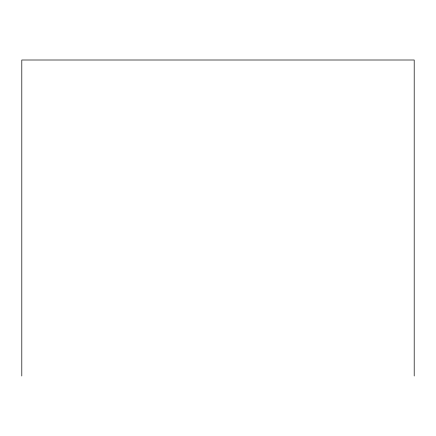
<?xml version="1.0" encoding="UTF-8"?>
<svg xmlns="http://www.w3.org/2000/svg" width="436" height="436" viewBox="0 0 436 436"><rect width="100%" height="100%" fill="white"/><g stroke="black" fill="none" stroke-linecap="round" stroke-linejoin="round"><path stroke-width="0.65" d="M414.2 375.995L414.2 60.005L21.8 60.005L21.8 375.995"/></g></svg>
